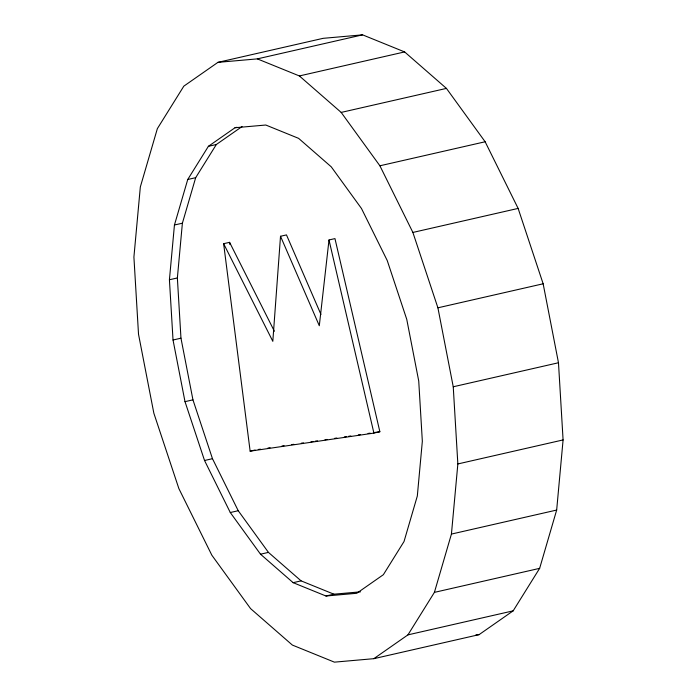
<?xml version="1.0" encoding="UTF-8"?>
<svg xmlns="http://www.w3.org/2000/svg" width="697" height="697" viewBox="0 0 697 697"><rect width="100%" height="100%" fill="white"/><g stroke="black" fill="none" stroke-linecap="round" stroke-linejoin="round"><path stroke-width="1.05" d="M320.951 314.434L286.476 234.906L280.516 236.266L272.815 341.321L223.632 243.697L229.592 242.338L274.391 331.267M235.02 127.734L265.792 125.024L298.612 138.355L331.249 166.827L361.473 208.49L387.227 260.521L406.76 319.365L418.731 381.015L422.338 441.271L417.32 496.011L404.025 541.525L383.359 574.703L356.742 593.286L325.969 596.005L293.149 582.675L260.512 554.202L230.289 512.53L204.535 460.499L185.001 401.655L173.03 340.005L169.423 279.758L174.442 225.009L187.737 179.495L208.394 146.318L235.02 127.734L237.006 127.281M360.436 591.849L333.907 594.192L301.087 580.862L268.45 552.39L238.226 510.718L212.472 458.687L192.947 399.843L180.967 338.193L177.369 277.946L182.387 223.197L195.674 177.683L216.34 144.506L242.077 126.54M373.836 658.674L407.937 634.871L434.405 592.372L451.429 534.076L457.851 463.949L453.242 386.774L437.908 307.813L412.885 232.441L379.9 165.79L341.182 112.417L299.379 75.947L257.341 58.879L217.926 62.355L183.825 86.158L157.356 128.649L140.332 186.944L133.911 257.071L138.52 334.246L153.854 413.216L178.868 488.588L211.862 555.23L250.572 608.603L292.374 645.073L334.421 662.15L373.836 658.674L479.074 634.645L513.175 610.842L539.644 568.351L556.668 510.056L563.089 439.929L558.48 362.754L543.146 283.784L518.132 208.412L485.138 141.77L446.428 88.397L404.626 51.926L362.579 34.85L323.164 38.326L217.926 62.355M223.632 243.697L250.136 451.159L373.906 433.098L379.865 431.739L334.961 238.601L329.001 239.96L319.304 325.734L280.516 236.266M257.341 58.879L362.579 34.85M299.379 75.947L404.626 51.926M341.182 112.417L446.428 88.397M208.394 146.318L216.34 144.506M187.737 179.495L195.674 177.683M379.9 165.79L485.138 141.77M174.442 225.009L182.387 223.197M169.423 279.758L177.369 277.946M412.885 232.441L518.132 208.412M173.03 340.005L180.967 338.193M437.908 307.813L543.146 283.784M185.001 401.655L192.947 399.843M453.242 386.774L558.48 362.754M204.535 460.499L212.472 458.687M250.136 451.159L255.102 450.027M230.289 512.53L238.226 510.718M457.851 463.949L563.089 439.929M260.512 554.202L268.45 552.39M451.429 534.076L556.668 510.056M293.149 582.675L301.087 580.862M325.969 596.005L333.907 594.192M434.405 592.372L539.644 568.351M407.937 634.871L513.175 610.842M258.247 449.478L260.399 449.164M267.936 448.066L270.087 447.753M281.928 446.028L284.08 445.714M291.616 444.616L293.768 444.303M301.296 443.196L303.448 442.883M310.984 441.785L313.136 441.471M315.288 441.157L317.44 440.844M324.976 439.746L327.128 439.432M334.665 438.335L336.817 438.021M344.353 436.914L346.505 436.601M348.657 436.287L350.809 435.973M358.345 434.876L360.497 434.562M368.025 433.464L370.177 433.151M373.409 432.68L379.865 431.739M475.877 634.923L479.074 634.645M329.001 239.96L373.906 433.098M229.592 242.338L229.862 244.49"/></g></svg>
